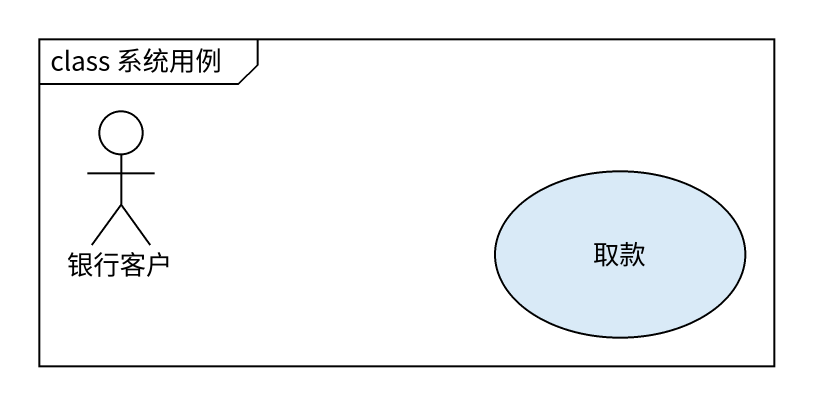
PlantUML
@startuml
mainframe class 系统用例
actor 银行客户
usecase 取款
@enduml
